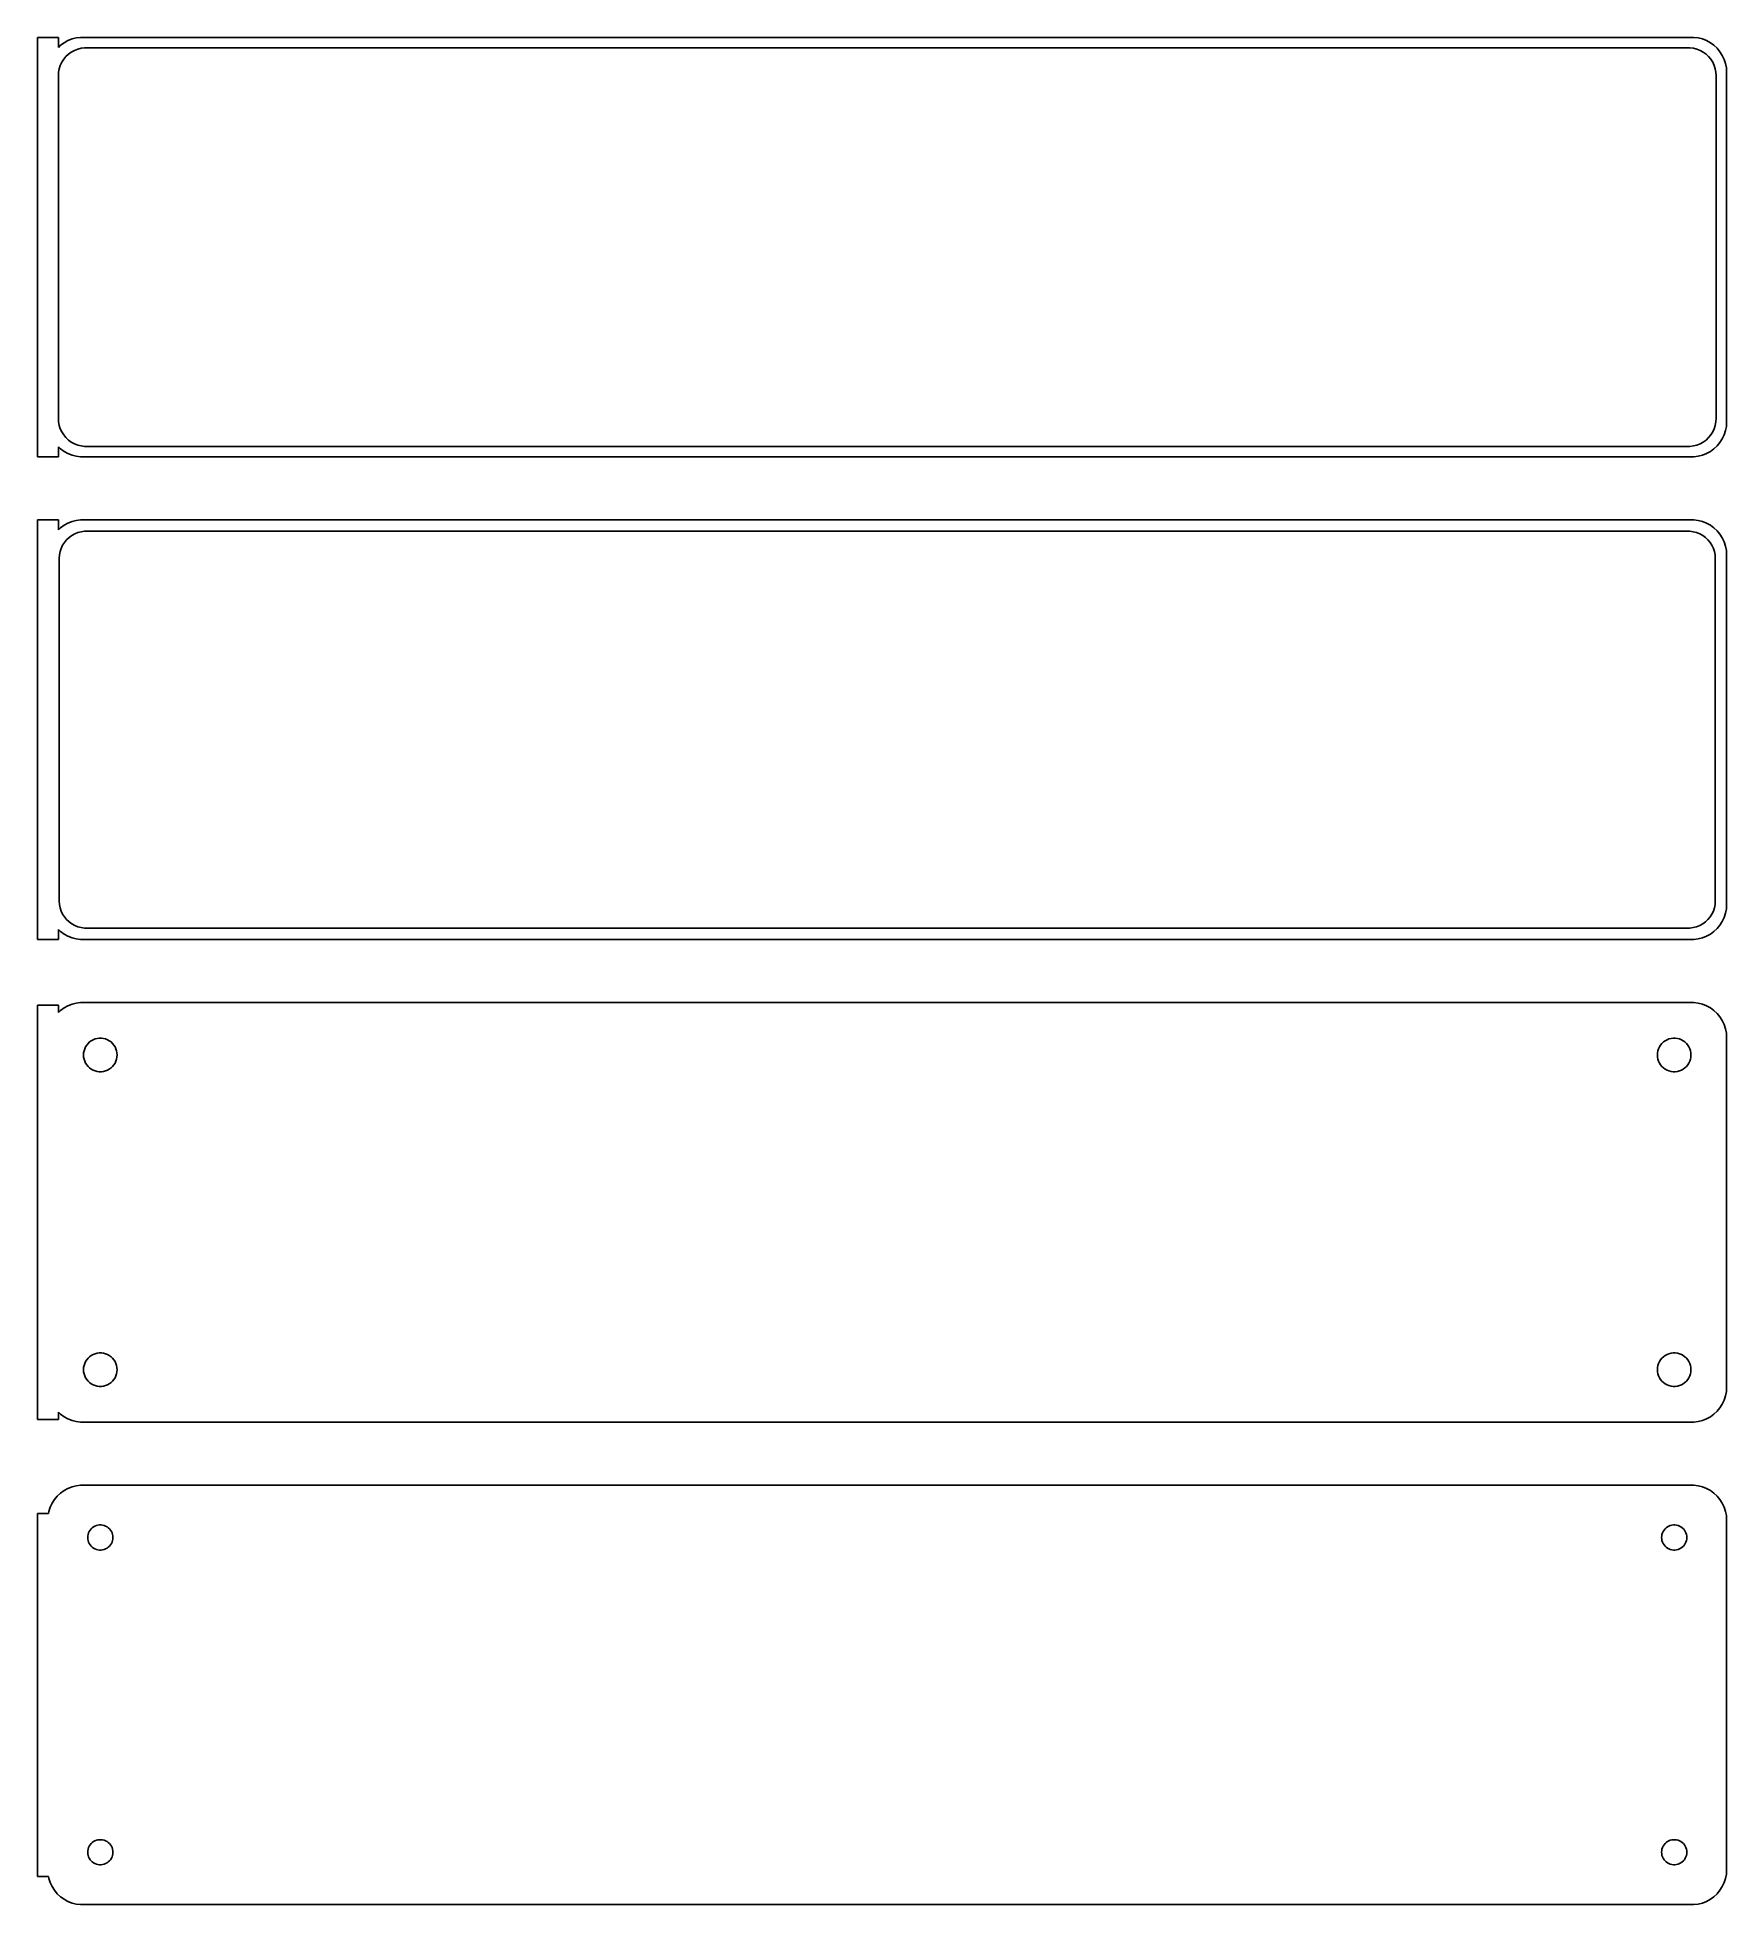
# Model space of a CAD drawing. Header units: metres. Extents: x -122 to 120, y 177 to 444.
import ezdxf

# ---------------------------------------------------------------- set-up
doc = ezdxf.new("R2010")
doc.units = ezdxf.units.M

msp = doc.modelspace()

# ---------------------------------------------------------------- linework, layer by layer
for p, q in [((-118.5, 443.99), (-121.5, 443.99)), ((-121.5, 443.99), (-121.5, 384.01)), ((-118.5, 442.559), (-118.5, 443.99)), ((-117.679, 443.222), (-118.187, 442.853)), ((-117.129, 443.524), (-117.679, 443.222)), ((-116.545, 443.755), (-117.129, 443.524)), ((-115.937, 443.911), (-116.545, 443.755)), ((-115.314, 443.99), (-115.937, 443.911)), ((115.314, 443.99), (-115.314, 443.99)), ((115.937, 443.911), (115.314, 443.99)), ((116.545, 443.755), (115.937, 443.911)), ((117.129, 443.524), (116.545, 443.755)), ((117.679, 443.222), (117.129, 443.524)), ((118.187, 442.853), (117.679, 443.222)), ((-118.187, 442.853), (-118.5, 442.559)), ((-118.005, 440.427), (-117.736, 440.851)), ((-117.736, 440.851), (-117.416, 441.238)), ((-117.416, 441.238), (-117.05, 441.582)), ((-117.05, 441.582), (-116.643, 441.877)), ((-116.643, 441.877), (-116.203, 442.119)), ((-116.203, 442.119), (-115.736, 442.304)), ((-115.736, 442.304), (-115.25, 442.429)), ((-115.25, 442.429), (-114.751, 442.492)), ((-114.751, 442.492), (114.751, 442.492)), ((114.751, 442.492), (115.25, 442.429)), ((115.25, 442.429), (115.736, 442.304)), ((115.736, 442.304), (116.203, 442.119)), ((116.203, 442.119), (116.643, 441.877)), ((116.643, 441.877), (117.05, 441.582)), ((117.05, 441.582), (117.416, 441.238)), ((117.416, 441.238), (117.736, 440.851)), ((117.736, 440.851), (118.005, 440.427)), ((118.645, 442.423), (118.187, 442.853)), ((119.045, 441.939), (118.645, 442.423)), ((119.382, 441.409), (119.045, 441.939)), ((119.649, 440.841), (119.382, 441.409)), ((119.843, 440.243), (119.649, 440.841)), ((-118.5, 438.5), (-118.468, 439.001)), ((-118.5, 389.5), (-118.5, 438.5)), ((-118.468, 439.001), (-118.374, 439.495)), ((-118.374, 439.495), (-118.219, 439.972)), ((-118.219, 439.972), (-118.005, 440.427)), ((118.005, 440.427), (118.219, 439.972)), ((118.219, 439.972), (118.374, 439.495)), ((118.374, 439.495), (118.468, 439.001)), ((118.468, 439.001), (118.5, 438.5)), ((118.5, 438.5), (118.5, 389.5)), ((119.961, 439.627), (119.843, 440.243)), ((120, 439), (119.961, 439.627)), ((120, 389), (120, 439)), ((-118.468, 388.999), (-118.5, 389.5)), ((-118.374, 388.505), (-118.468, 388.999)), ((-118.219, 388.028), (-118.374, 388.505)), ((-118.005, 387.573), (-118.219, 388.028)), ((-117.736, 387.149), (-118.005, 387.573)), ((-117.416, 386.762), (-117.736, 387.149)), ((117.736, 387.149), (117.416, 386.762)), ((118.005, 387.573), (117.736, 387.149)), ((118.219, 388.028), (118.005, 387.573)), ((118.374, 388.505), (118.219, 388.028)), ((118.468, 388.999), (118.374, 388.505)), ((118.5, 389.5), (118.468, 388.999)), ((119.382, 386.591), (119.649, 387.159)), ((119.649, 387.159), (119.843, 387.757)), ((119.843, 387.757), (119.961, 388.373)), ((119.961, 388.373), (120, 389)), ((-118.5, 385.441), (-118.187, 385.147)), ((-118.5, 384.01), (-118.5, 385.441)), ((-118.187, 385.147), (-117.679, 384.778)), ((-117.679, 384.778), (-117.129, 384.476)), ((-117.05, 386.418), (-117.416, 386.762)), ((-117.129, 384.476), (-116.545, 384.245)), ((-116.643, 386.123), (-117.05, 386.418)), ((-116.203, 385.881), (-116.643, 386.123)), ((-115.736, 385.696), (-116.203, 385.881)), ((-115.25, 385.571), (-115.736, 385.696)), ((-114.751, 385.508), (-115.25, 385.571)), ((114.751, 385.508), (-114.751, 385.508)), ((115.25, 385.571), (114.751, 385.508)), ((115.736, 385.696), (115.25, 385.571)), ((116.203, 385.881), (115.736, 385.696)), ((116.643, 386.123), (116.203, 385.881)), ((116.545, 384.245), (117.129, 384.476)), ((117.05, 386.418), (116.643, 386.123)), ((117.416, 386.762), (117.05, 386.418)), ((117.129, 384.476), (117.679, 384.778)), ((117.679, 384.778), (118.187, 385.147)), ((118.187, 385.147), (118.645, 385.577)), ((118.645, 385.577), (119.045, 386.061)), ((119.045, 386.061), (119.382, 386.591)), ((-121.5, 384.01), (-118.5, 384.01)), ((-116.545, 384.245), (-115.937, 384.089)), ((-115.937, 384.089), (-115.314, 384.01)), ((-115.314, 384.01), (115.314, 384.01)), ((115.314, 384.01), (115.937, 384.089)), ((115.937, 384.089), (116.545, 384.245)), ((-118.5, 374.99), (-121.5, 374.99)), ((-121.5, 374.99), (-121.5, 315.01)), ((-118.5, 373.559), (-118.5, 374.99)), ((-118.187, 373.853), (-118.5, 373.559)), ((-117.679, 374.222), (-118.187, 373.853)), ((-117.129, 374.524), (-117.679, 374.222)), ((-116.545, 374.755), (-117.129, 374.524)), ((-115.937, 374.911), (-116.545, 374.755)), ((-115.314, 374.99), (-115.937, 374.911)), ((115.314, 374.99), (-115.314, 374.99)), ((115.937, 374.911), (115.314, 374.99)), ((116.545, 374.755), (115.937, 374.911)), ((117.129, 374.524), (116.545, 374.755)), ((117.679, 374.222), (117.129, 374.524)), ((118.187, 373.853), (117.679, 374.222)), ((118.645, 373.423), (118.187, 373.853)), ((-118.101, 370.926), (-117.894, 371.366)), ((-117.894, 371.366), (-117.633, 371.776)), ((-117.633, 371.776), (-117.323, 372.151)), ((-117.323, 372.151), (-116.969, 372.484)), ((-116.969, 372.484), (-116.575, 372.77)), ((-116.575, 372.77), (-116.149, 373.004)), ((-116.149, 373.004), (-115.697, 373.183)), ((-115.697, 373.183), (-115.226, 373.304)), ((-115.226, 373.304), (-114.743, 373.365)), ((-114.743, 373.365), (114.743, 373.365)), ((114.743, 373.365), (115.226, 373.304)), ((115.226, 373.304), (115.697, 373.183)), ((115.697, 373.183), (116.149, 373.004)), ((116.149, 373.004), (116.575, 372.77)), ((116.575, 372.77), (116.969, 372.484)), ((116.969, 372.484), (117.323, 372.151)), ((117.323, 372.151), (117.633, 371.776)), ((117.633, 371.776), (117.894, 371.366)), ((117.894, 371.366), (118.101, 370.926)), ((119.045, 372.939), (118.645, 373.423)), ((119.382, 372.409), (119.045, 372.939)), ((119.649, 371.841), (119.382, 372.409)), ((119.843, 371.243), (119.649, 371.841)), ((119.961, 370.627), (119.843, 371.243)), ((-118.373, 369.5), (-118.342, 369.985)), ((-118.373, 320.5), (-118.373, 369.5)), ((-118.342, 369.985), (-118.251, 370.463)), ((-118.251, 370.463), (-118.101, 370.926)), ((118.101, 370.926), (118.251, 370.463)), ((118.251, 370.463), (118.342, 369.985)), ((118.342, 369.985), (118.373, 369.5)), ((118.373, 369.5), (118.373, 320.5)), ((120, 370), (119.961, 370.627)), ((120, 320), (120, 370)), ((-118.342, 320.015), (-118.373, 320.5)), ((118.373, 320.5), (118.342, 320.015)), ((-118.251, 319.537), (-118.342, 320.015)), ((-118.101, 319.074), (-118.251, 319.537)), ((-117.894, 318.634), (-118.101, 319.074)), ((-117.633, 318.224), (-117.894, 318.634)), ((-117.323, 317.849), (-117.633, 318.224)), ((-116.969, 317.516), (-117.323, 317.849)), ((117.323, 317.849), (116.969, 317.516)), ((117.633, 318.224), (117.323, 317.849)), ((117.894, 318.634), (117.633, 318.224)), ((118.101, 319.074), (117.894, 318.634)), ((118.251, 319.537), (118.101, 319.074)), ((118.342, 320.015), (118.251, 319.537)), ((119.382, 317.591), (119.649, 318.159)), ((119.649, 318.159), (119.843, 318.757)), ((119.843, 318.757), (119.961, 319.373)), ((119.961, 319.373), (120, 320)), ((-118.5, 316.441), (-118.187, 316.147)), ((-118.5, 315.01), (-118.5, 316.441)), ((-118.187, 316.147), (-117.679, 315.778)), ((-117.679, 315.778), (-117.129, 315.476)), ((-117.129, 315.476), (-116.545, 315.245)), ((-116.575, 317.23), (-116.969, 317.516)), ((-116.149, 316.996), (-116.575, 317.23)), ((-116.545, 315.245), (-115.937, 315.089)), ((-115.697, 316.817), (-116.149, 316.996)), ((-115.937, 315.089), (-115.314, 315.01)), ((-115.226, 316.696), (-115.697, 316.817)), ((-114.743, 316.635), (-115.226, 316.696)), ((114.743, 316.635), (-114.743, 316.635)), ((115.226, 316.696), (114.743, 316.635)), ((115.697, 316.817), (115.226, 316.696)), ((115.314, 315.01), (115.937, 315.089)), ((116.149, 316.996), (115.697, 316.817)), ((115.937, 315.089), (116.545, 315.245)), ((116.575, 317.23), (116.149, 316.996)), ((116.545, 315.245), (117.129, 315.476)), ((116.969, 317.516), (116.575, 317.23)), ((117.129, 315.476), (117.679, 315.778)), ((117.679, 315.778), (118.187, 316.147)), ((118.187, 316.147), (118.645, 316.577)), ((118.645, 316.577), (119.045, 317.061)), ((119.045, 317.061), (119.382, 317.591)), ((-121.5, 315.01), (-118.5, 315.01)), ((-115.314, 315.01), (115.314, 315.01)), ((-118.5, 305.615), (-121.5, 305.615)), ((-121.5, 305.615), (-121.5, 246.385)), ((-118.5, 304.559), (-118.5, 305.615)), ((-118.187, 304.853), (-118.5, 304.559)), ((-117.679, 305.222), (-118.187, 304.853)), ((-117.129, 305.524), (-117.679, 305.222)), ((-116.545, 305.755), (-117.129, 305.524)), ((-115.937, 305.911), (-116.545, 305.755)), ((-115.314, 305.99), (-115.937, 305.911)), ((115.314, 305.99), (-115.314, 305.99)), ((115.937, 305.911), (115.314, 305.99)), ((116.545, 305.755), (115.937, 305.911)), ((117.129, 305.524), (116.545, 305.755)), ((117.679, 305.222), (117.129, 305.524)), ((118.187, 304.853), (117.679, 305.222)), ((118.645, 304.423), (118.187, 304.853)), ((119.045, 303.939), (118.645, 304.423)), ((119.382, 303.409), (119.045, 303.939)), ((119.649, 302.841), (119.382, 303.409)), ((119.843, 302.243), (119.649, 302.841)), ((119.961, 301.627), (119.843, 302.243)), ((-114.881, 298.801), (-114.825, 299.097)), ((-114.825, 299.097), (-114.731, 299.383)), ((-114.731, 299.383), (-114.603, 299.656)), ((-114.603, 299.656), (-114.442, 299.911)), ((-114.442, 299.911), (-114.25, 300.143)), ((-114.25, 300.143), (-114.03, 300.349)), ((-114.03, 300.349), (-113.786, 300.526)), ((-113.786, 300.526), (-113.522, 300.672)), ((-113.522, 300.672), (-113.242, 300.783)), ((-113.242, 300.783), (-112.95, 300.857)), ((-112.95, 300.857), (-112.651, 300.895)), ((-112.651, 300.895), (-112.349, 300.895)), ((-112.349, 300.895), (-112.05, 300.857)), ((-112.05, 300.857), (-111.758, 300.783)), ((-111.758, 300.783), (-111.478, 300.672)), ((-111.478, 300.672), (-111.214, 300.526)), ((-111.214, 300.526), (-110.97, 300.349)), ((-110.97, 300.349), (-110.75, 300.143)), ((-110.75, 300.143), (-110.558, 299.911)), ((-110.558, 299.911), (-110.397, 299.656)), ((-110.397, 299.656), (-110.269, 299.383)), ((-110.269, 299.383), (-110.175, 299.097)), ((-110.175, 299.097), (-110.119, 298.801)), ((110.119, 298.801), (110.175, 299.097)), ((110.175, 299.097), (110.269, 299.383)), ((110.269, 299.383), (110.397, 299.656)), ((110.397, 299.656), (110.558, 299.911)), ((110.558, 299.911), (110.75, 300.143)), ((110.75, 300.143), (110.97, 300.349)), ((110.97, 300.349), (111.214, 300.526)), ((111.214, 300.526), (111.478, 300.672)), ((111.478, 300.672), (111.758, 300.783)), ((111.758, 300.783), (112.05, 300.857)), ((112.05, 300.857), (112.349, 300.895)), ((112.349, 300.895), (112.651, 300.895)), ((112.651, 300.895), (112.95, 300.857)), ((112.95, 300.857), (113.242, 300.783)), ((113.242, 300.783), (113.522, 300.672)), ((113.522, 300.672), (113.786, 300.526)), ((113.786, 300.526), (114.03, 300.349)), ((114.03, 300.349), (114.25, 300.143)), ((114.25, 300.143), (114.442, 299.911)), ((114.442, 299.911), (114.603, 299.656)), ((114.603, 299.656), (114.731, 299.383)), ((114.731, 299.383), (114.825, 299.097)), ((114.825, 299.097), (114.881, 298.801)), ((120, 301), (119.961, 301.627)), ((120, 251), (120, 301)), ((-114.9, 298.5), (-114.881, 298.801)), ((-114.881, 298.199), (-114.9, 298.5)), ((-114.825, 297.903), (-114.881, 298.199)), ((-114.731, 297.617), (-114.825, 297.903)), ((-114.603, 297.344), (-114.731, 297.617)), ((-114.442, 297.089), (-114.603, 297.344)), ((-114.25, 296.857), (-114.442, 297.089)), ((-114.03, 296.651), (-114.25, 296.857)), ((-113.786, 296.474), (-114.03, 296.651)), ((-113.522, 296.328), (-113.786, 296.474)), ((-111.214, 296.474), (-111.478, 296.328)), ((-110.97, 296.651), (-111.214, 296.474)), ((-110.75, 296.857), (-110.97, 296.651)), ((-110.558, 297.089), (-110.75, 296.857)), ((-110.397, 297.344), (-110.558, 297.089)), ((-110.269, 297.617), (-110.397, 297.344)), ((-110.175, 297.903), (-110.269, 297.617)), ((-110.119, 298.199), (-110.175, 297.903)), ((-110.119, 298.801), (-110.1, 298.5)), ((-110.1, 298.5), (-110.119, 298.199)), ((110.1, 298.5), (110.119, 298.801)), ((110.119, 298.199), (110.1, 298.5)), ((110.175, 297.903), (110.119, 298.199)), ((110.269, 297.617), (110.175, 297.903)), ((110.397, 297.344), (110.269, 297.617)), ((110.558, 297.089), (110.397, 297.344)), ((110.75, 296.857), (110.558, 297.089)), ((110.97, 296.651), (110.75, 296.857)), ((111.214, 296.474), (110.97, 296.651)), ((111.478, 296.328), (111.214, 296.474)), ((113.786, 296.474), (113.522, 296.328)), ((114.03, 296.651), (113.786, 296.474)), ((114.25, 296.857), (114.03, 296.651)), ((114.442, 297.089), (114.25, 296.857)), ((114.603, 297.344), (114.442, 297.089)), ((114.731, 297.617), (114.603, 297.344)), ((114.825, 297.903), (114.731, 297.617)), ((114.881, 298.199), (114.825, 297.903)), ((114.881, 298.801), (114.9, 298.5)), ((114.9, 298.5), (114.881, 298.199)), ((-113.242, 296.217), (-113.522, 296.328)), ((-112.95, 296.143), (-113.242, 296.217)), ((-112.651, 296.105), (-112.95, 296.143)), ((-112.349, 296.105), (-112.651, 296.105)), ((-112.05, 296.143), (-112.349, 296.105)), ((-111.758, 296.217), (-112.05, 296.143)), ((-111.478, 296.328), (-111.758, 296.217)), ((111.758, 296.217), (111.478, 296.328)), ((112.05, 296.143), (111.758, 296.217)), ((112.349, 296.105), (112.05, 296.143)), ((112.651, 296.105), (112.349, 296.105)), ((112.95, 296.143), (112.651, 296.105)), ((113.242, 296.217), (112.95, 296.143)), ((113.522, 296.328), (113.242, 296.217)), ((-114.9, 253.5), (-114.881, 253.801)), ((-114.881, 253.801), (-114.825, 254.097)), ((-114.825, 254.097), (-114.731, 254.383)), ((-114.731, 254.383), (-114.603, 254.656)), ((-114.603, 254.656), (-114.442, 254.911)), ((-114.442, 254.911), (-114.25, 255.143)), ((-114.25, 255.143), (-114.03, 255.349)), ((-114.03, 255.349), (-113.786, 255.526)), ((-113.786, 255.526), (-113.522, 255.672)), ((-113.522, 255.672), (-113.242, 255.783)), ((-113.242, 255.783), (-112.95, 255.857)), ((-112.95, 255.857), (-112.651, 255.895)), ((-112.651, 255.895), (-112.349, 255.895)), ((-112.349, 255.895), (-112.05, 255.857)), ((-112.05, 255.857), (-111.758, 255.783)), ((-111.758, 255.783), (-111.478, 255.672)), ((-111.478, 255.672), (-111.214, 255.526)), ((-111.214, 255.526), (-110.97, 255.349)), ((-110.97, 255.349), (-110.75, 255.143)), ((-110.75, 255.143), (-110.558, 254.911)), ((-110.558, 254.911), (-110.397, 254.656)), ((-110.397, 254.656), (-110.269, 254.383)), ((-110.269, 254.383), (-110.175, 254.097)), ((-110.175, 254.097), (-110.119, 253.801)), ((-110.119, 253.801), (-110.1, 253.5)), ((110.1, 253.5), (110.119, 253.801)), ((110.119, 253.801), (110.175, 254.097)), ((110.175, 254.097), (110.269, 254.383)), ((110.269, 254.383), (110.397, 254.656)), ((110.397, 254.656), (110.558, 254.911)), ((110.558, 254.911), (110.75, 255.143)), ((110.75, 255.143), (110.97, 255.349)), ((110.97, 255.349), (111.214, 255.526)), ((111.214, 255.526), (111.478, 255.672)), ((111.478, 255.672), (111.758, 255.783)), ((111.758, 255.783), (112.05, 255.857)), ((112.05, 255.857), (112.349, 255.895)), ((112.349, 255.895), (112.651, 255.895)), ((112.651, 255.895), (112.95, 255.857)), ((112.95, 255.857), (113.242, 255.783)), ((113.242, 255.783), (113.522, 255.672)), ((113.522, 255.672), (113.786, 255.526)), ((113.786, 255.526), (114.03, 255.349)), ((114.03, 255.349), (114.25, 255.143)), ((114.25, 255.143), (114.442, 254.911)), ((114.442, 254.911), (114.603, 254.656)), ((114.603, 254.656), (114.731, 254.383)), ((114.731, 254.383), (114.825, 254.097)), ((114.825, 254.097), (114.881, 253.801)), ((114.881, 253.801), (114.9, 253.5)), ((-114.881, 253.199), (-114.9, 253.5)), ((-114.825, 252.903), (-114.881, 253.199)), ((-114.731, 252.617), (-114.825, 252.903)), ((-114.603, 252.344), (-114.731, 252.617)), ((-114.442, 252.089), (-114.603, 252.344)), ((-114.25, 251.857), (-114.442, 252.089)), ((-114.03, 251.651), (-114.25, 251.857)), ((-113.786, 251.474), (-114.03, 251.651)), ((-113.522, 251.328), (-113.786, 251.474)), ((-113.242, 251.217), (-113.522, 251.328)), ((-112.95, 251.143), (-113.242, 251.217)), ((-112.651, 251.105), (-112.95, 251.143)), ((-112.349, 251.105), (-112.651, 251.105)), ((-112.05, 251.143), (-112.349, 251.105)), ((-111.758, 251.217), (-112.05, 251.143)), ((-111.478, 251.328), (-111.758, 251.217)), ((-111.214, 251.474), (-111.478, 251.328)), ((-110.97, 251.651), (-111.214, 251.474)), ((-110.75, 251.857), (-110.97, 251.651)), ((-110.558, 252.089), (-110.75, 251.857)), ((-110.397, 252.344), (-110.558, 252.089)), ((-110.269, 252.617), (-110.397, 252.344)), ((-110.175, 252.903), (-110.269, 252.617)), ((-110.119, 253.199), (-110.175, 252.903)), ((-110.1, 253.5), (-110.119, 253.199)), ((110.119, 253.199), (110.1, 253.5)), ((110.175, 252.903), (110.119, 253.199)), ((110.269, 252.617), (110.175, 252.903)), ((110.397, 252.344), (110.269, 252.617)), ((110.558, 252.089), (110.397, 252.344)), ((110.75, 251.857), (110.558, 252.089)), ((110.97, 251.651), (110.75, 251.857)), ((111.214, 251.474), (110.97, 251.651)), ((111.478, 251.328), (111.214, 251.474)), ((111.758, 251.217), (111.478, 251.328)), ((112.05, 251.143), (111.758, 251.217)), ((112.349, 251.105), (112.05, 251.143)), ((112.651, 251.105), (112.349, 251.105)), ((112.95, 251.143), (112.651, 251.105)), ((113.242, 251.217), (112.95, 251.143)), ((113.522, 251.328), (113.242, 251.217)), ((113.786, 251.474), (113.522, 251.328)), ((114.03, 251.651), (113.786, 251.474)), ((114.25, 251.857), (114.03, 251.651)), ((114.442, 252.089), (114.25, 251.857)), ((114.603, 252.344), (114.442, 252.089)), ((114.731, 252.617), (114.603, 252.344)), ((114.825, 252.903), (114.731, 252.617)), ((114.881, 253.199), (114.825, 252.903)), ((114.9, 253.5), (114.881, 253.199)), ((119.961, 250.373), (120, 251)), ((119.045, 248.061), (119.382, 248.591)), ((119.382, 248.591), (119.649, 249.159)), ((119.649, 249.159), (119.843, 249.757)), ((119.843, 249.757), (119.961, 250.373)), ((-121.5, 246.385), (-118.5, 246.385)), ((-118.5, 246.385), (-118.5, 247.441)), ((-118.5, 247.441), (-118.187, 247.147)), ((-118.187, 247.147), (-117.679, 246.778)), ((-117.679, 246.778), (-117.129, 246.476)), ((-117.129, 246.476), (-116.545, 246.245)), ((-116.545, 246.245), (-115.937, 246.089)), ((-115.937, 246.089), (-115.314, 246.01)), ((-115.314, 246.01), (115.314, 246.01)), ((115.314, 246.01), (115.937, 246.089)), ((115.937, 246.089), (116.545, 246.245)), ((116.545, 246.245), (117.129, 246.476)), ((117.129, 246.476), (117.679, 246.778)), ((117.679, 246.778), (118.187, 247.147)), ((118.187, 247.147), (118.645, 247.577)), ((118.645, 247.577), (119.045, 248.061)), ((-118.645, 235.423), (-119.045, 234.939)), ((-118.187, 235.853), (-118.645, 235.423)), ((-117.679, 236.222), (-118.187, 235.853)), ((-117.129, 236.524), (-117.679, 236.222)), ((-116.545, 236.755), (-117.129, 236.524)), ((-115.937, 236.911), (-116.545, 236.755)), ((-115.314, 236.99), (-115.937, 236.911)), ((115.314, 236.99), (-115.314, 236.99)), ((115.937, 236.911), (115.314, 236.99)), ((116.545, 236.755), (115.937, 236.911)), ((117.129, 236.524), (116.545, 236.755)), ((117.679, 236.222), (117.129, 236.524)), ((118.187, 235.853), (117.679, 236.222)), ((118.645, 235.423), (118.187, 235.853)), ((119.045, 234.939), (118.645, 235.423)), ((-119.9, 232.944), (-121.5, 232.944)), ((-121.5, 232.944), (-121.5, 181.056)), ((-119.843, 233.243), (-119.9, 232.944)), ((-119.649, 233.841), (-119.843, 233.243)), ((-119.382, 234.409), (-119.649, 233.841)), ((-119.045, 234.939), (-119.382, 234.409)), ((119.382, 234.409), (119.045, 234.939)), ((119.649, 233.841), (119.382, 234.409)), ((119.843, 233.243), (119.649, 233.841)), ((119.961, 232.627), (119.843, 233.243)), ((120, 232), (119.961, 232.627)), ((-114.3, 229.5), (-114.286, 229.726)), ((-114.286, 229.726), (-114.243, 229.948)), ((-114.243, 229.948), (-114.174, 230.163)), ((-114.174, 230.163), (-114.077, 230.367)), ((-114.077, 230.367), (-113.956, 230.558)), ((-113.956, 230.558), (-113.812, 230.732)), ((-113.812, 230.732), (-113.647, 230.887)), ((-113.647, 230.887), (-113.464, 231.02)), ((-113.464, 231.02), (-113.266, 231.129)), ((-113.266, 231.129), (-113.056, 231.212)), ((-113.056, 231.212), (-112.837, 231.268)), ((-112.837, 231.268), (-112.613, 231.296)), ((-112.613, 231.296), (-112.387, 231.296)), ((-112.387, 231.296), (-112.163, 231.268)), ((-112.163, 231.268), (-111.944, 231.212)), ((-111.944, 231.212), (-111.734, 231.129)), ((-111.734, 231.129), (-111.536, 231.02)), ((-111.536, 231.02), (-111.353, 230.887)), ((-111.353, 230.887), (-111.188, 230.732)), ((-111.188, 230.732), (-111.044, 230.558)), ((-111.044, 230.558), (-110.923, 230.367)), ((-110.923, 230.367), (-110.826, 230.163)), ((-110.826, 230.163), (-110.757, 229.948)), ((-110.757, 229.948), (-110.714, 229.726)), ((-110.714, 229.726), (-110.7, 229.5)), ((110.7, 229.5), (110.714, 229.726)), ((110.714, 229.726), (110.757, 229.948)), ((110.757, 229.948), (110.826, 230.163)), ((110.826, 230.163), (110.923, 230.367)), ((110.923, 230.367), (111.044, 230.558)), ((111.044, 230.558), (111.188, 230.732)), ((111.188, 230.732), (111.353, 230.887)), ((111.353, 230.887), (111.536, 231.02)), ((111.536, 231.02), (111.734, 231.129)), ((111.734, 231.129), (111.944, 231.212)), ((111.944, 231.212), (112.163, 231.268)), ((112.163, 231.268), (112.387, 231.296)), ((112.387, 231.296), (112.613, 231.296)), ((112.613, 231.296), (112.837, 231.268)), ((112.837, 231.268), (113.056, 231.212)), ((113.056, 231.212), (113.266, 231.129)), ((113.266, 231.129), (113.464, 231.02)), ((113.464, 231.02), (113.647, 230.887)), ((113.647, 230.887), (113.812, 230.732)), ((113.812, 230.732), (113.956, 230.558)), ((113.956, 230.558), (114.077, 230.367)), ((114.077, 230.367), (114.174, 230.163)), ((114.174, 230.163), (114.243, 229.948)), ((114.243, 229.948), (114.286, 229.726)), ((114.286, 229.726), (114.3, 229.5)), ((120, 182), (120, 232)), ((-114.286, 229.274), (-114.3, 229.5)), ((-114.243, 229.052), (-114.286, 229.274)), ((-114.174, 228.837), (-114.243, 229.052)), ((-114.077, 228.633), (-114.174, 228.837)), ((-113.956, 228.442), (-114.077, 228.633)), ((-113.812, 228.268), (-113.956, 228.442)), ((-113.647, 228.113), (-113.812, 228.268)), ((-113.464, 227.98), (-113.647, 228.113)), ((-113.266, 227.871), (-113.464, 227.98)), ((-113.056, 227.788), (-113.266, 227.871)), ((-112.837, 227.732), (-113.056, 227.788)), ((-112.613, 227.704), (-112.837, 227.732)), ((-112.387, 227.704), (-112.613, 227.704)), ((-112.163, 227.732), (-112.387, 227.704)), ((-111.944, 227.788), (-112.163, 227.732)), ((-111.734, 227.871), (-111.944, 227.788)), ((-111.536, 227.98), (-111.734, 227.871)), ((-111.353, 228.113), (-111.536, 227.98)), ((-111.188, 228.268), (-111.353, 228.113)), ((-111.044, 228.442), (-111.188, 228.268)), ((-110.923, 228.633), (-111.044, 228.442)), ((-110.826, 228.837), (-110.923, 228.633)), ((-110.757, 229.052), (-110.826, 228.837)), ((-110.714, 229.274), (-110.757, 229.052)), ((-110.7, 229.5), (-110.714, 229.274)), ((110.714, 229.274), (110.7, 229.5)), ((110.757, 229.052), (110.714, 229.274)), ((110.826, 228.837), (110.757, 229.052)), ((110.923, 228.633), (110.826, 228.837)), ((111.044, 228.442), (110.923, 228.633)), ((111.188, 228.268), (111.044, 228.442)), ((111.353, 228.113), (111.188, 228.268)), ((111.536, 227.98), (111.353, 228.113)), ((111.734, 227.871), (111.536, 227.98)), ((111.944, 227.788), (111.734, 227.871)), ((112.163, 227.732), (111.944, 227.788)), ((112.387, 227.704), (112.163, 227.732)), ((112.613, 227.704), (112.387, 227.704)), ((112.837, 227.732), (112.613, 227.704)), ((113.056, 227.788), (112.837, 227.732)), ((113.266, 227.871), (113.056, 227.788)), ((113.464, 227.98), (113.266, 227.871)), ((113.647, 228.113), (113.464, 227.98)), ((113.812, 228.268), (113.647, 228.113)), ((113.956, 228.442), (113.812, 228.268)), ((114.077, 228.633), (113.956, 228.442)), ((114.174, 228.837), (114.077, 228.633)), ((114.243, 229.052), (114.174, 228.837)), ((114.286, 229.274), (114.243, 229.052)), ((114.3, 229.5), (114.286, 229.274)), ((-114.3, 184.5), (-114.286, 184.726)), ((-114.286, 184.274), (-114.3, 184.5)), ((-114.286, 184.726), (-114.243, 184.948)), ((-114.243, 184.052), (-114.286, 184.274)), ((-114.243, 184.948), (-114.174, 185.163)), ((-114.174, 185.163), (-114.077, 185.367)), ((-114.077, 185.367), (-113.956, 185.558)), ((-113.956, 185.558), (-113.812, 185.732)), ((-113.812, 185.732), (-113.647, 185.887)), ((-113.647, 185.887), (-113.464, 186.02)), ((-113.464, 186.02), (-113.266, 186.129)), ((-113.266, 186.129), (-113.056, 186.212)), ((-113.056, 186.212), (-112.837, 186.268)), ((-112.837, 186.268), (-112.613, 186.296)), ((-112.613, 186.296), (-112.387, 186.296)), ((-112.387, 186.296), (-112.163, 186.268)), ((-112.163, 186.268), (-111.944, 186.212)), ((-111.944, 186.212), (-111.734, 186.129)), ((-111.734, 186.129), (-111.536, 186.02)), ((-111.536, 186.02), (-111.353, 185.887)), ((-111.353, 185.887), (-111.188, 185.732)), ((-111.188, 185.732), (-111.044, 185.558)), ((-111.044, 185.558), (-110.923, 185.367)), ((-110.923, 185.367), (-110.826, 185.163)), ((-110.826, 185.163), (-110.757, 184.948)), ((-110.757, 184.948), (-110.714, 184.726)), ((-110.714, 184.274), (-110.757, 184.052)), ((-110.714, 184.726), (-110.7, 184.5)), ((-110.7, 184.5), (-110.714, 184.274)), ((110.7, 184.5), (110.714, 184.726)), ((110.714, 184.274), (110.7, 184.5)), ((110.714, 184.726), (110.757, 184.948)), ((110.757, 184.052), (110.714, 184.274)), ((110.757, 184.948), (110.826, 185.163)), ((110.826, 185.163), (110.923, 185.367)), ((110.923, 185.367), (111.044, 185.558)), ((111.044, 185.558), (111.188, 185.732)), ((111.188, 185.732), (111.353, 185.887)), ((111.353, 185.887), (111.536, 186.02)), ((111.536, 186.02), (111.734, 186.129)), ((111.734, 186.129), (111.944, 186.212)), ((111.944, 186.212), (112.163, 186.268)), ((112.163, 186.268), (112.387, 186.296)), ((112.387, 186.296), (112.613, 186.296)), ((112.613, 186.296), (112.837, 186.268)), ((112.837, 186.268), (113.056, 186.212)), ((113.056, 186.212), (113.266, 186.129)), ((113.266, 186.129), (113.464, 186.02)), ((113.464, 186.02), (113.647, 185.887)), ((113.647, 185.887), (113.812, 185.732)), ((113.812, 185.732), (113.956, 185.558)), ((113.956, 185.558), (114.077, 185.367)), ((114.077, 185.367), (114.174, 185.163)), ((114.174, 185.163), (114.243, 184.948)), ((114.243, 184.948), (114.286, 184.726)), ((114.286, 184.274), (114.243, 184.052)), ((114.286, 184.726), (114.3, 184.5)), ((114.3, 184.5), (114.286, 184.274)), ((-114.174, 183.837), (-114.243, 184.052)), ((-114.077, 183.633), (-114.174, 183.837)), ((-113.956, 183.442), (-114.077, 183.633)), ((-113.812, 183.268), (-113.956, 183.442)), ((-113.647, 183.113), (-113.812, 183.268)), ((-113.464, 182.98), (-113.647, 183.113)), ((-113.266, 182.871), (-113.464, 182.98)), ((-113.056, 182.788), (-113.266, 182.871)), ((-112.837, 182.732), (-113.056, 182.788)), ((-112.613, 182.704), (-112.837, 182.732)), ((-112.387, 182.704), (-112.613, 182.704)), ((-112.163, 182.732), (-112.387, 182.704)), ((-111.944, 182.788), (-112.163, 182.732)), ((-111.734, 182.871), (-111.944, 182.788)), ((-111.536, 182.98), (-111.734, 182.871)), ((-111.353, 183.113), (-111.536, 182.98)), ((-111.188, 183.268), (-111.353, 183.113)), ((-111.044, 183.442), (-111.188, 183.268)), ((-110.923, 183.633), (-111.044, 183.442)), ((-110.826, 183.837), (-110.923, 183.633)), ((-110.757, 184.052), (-110.826, 183.837)), ((110.826, 183.837), (110.757, 184.052)), ((110.923, 183.633), (110.826, 183.837)), ((111.044, 183.442), (110.923, 183.633)), ((111.188, 183.268), (111.044, 183.442)), ((111.353, 183.113), (111.188, 183.268)), ((111.536, 182.98), (111.353, 183.113)), ((111.734, 182.871), (111.536, 182.98)), ((111.944, 182.788), (111.734, 182.871)), ((112.163, 182.732), (111.944, 182.788)), ((112.387, 182.704), (112.163, 182.732)), ((112.613, 182.704), (112.387, 182.704)), ((112.837, 182.732), (112.613, 182.704)), ((113.056, 182.788), (112.837, 182.732)), ((113.266, 182.871), (113.056, 182.788)), ((113.464, 182.98), (113.266, 182.871)), ((113.647, 183.113), (113.464, 182.98)), ((113.812, 183.268), (113.647, 183.113)), ((113.956, 183.442), (113.812, 183.268)), ((114.077, 183.633), (113.956, 183.442)), ((114.174, 183.837), (114.077, 183.633)), ((114.243, 184.052), (114.174, 183.837)), ((119.961, 181.373), (120, 182)), ((-121.5, 181.056), (-119.9, 181.056)), ((-119.9, 181.056), (-119.843, 180.757)), ((-119.843, 180.757), (-119.649, 180.159)), ((-119.649, 180.159), (-119.382, 179.591)), ((-119.382, 179.591), (-119.045, 179.061)), ((-119.045, 179.061), (-118.645, 178.577)), ((118.645, 178.577), (119.045, 179.061)), ((119.045, 179.061), (119.382, 179.591)), ((119.382, 179.591), (119.649, 180.159)), ((119.649, 180.159), (119.843, 180.757)), ((119.843, 180.757), (119.961, 181.373)), ((-118.645, 178.577), (-118.187, 178.147)), ((-118.187, 178.147), (-117.679, 177.778)), ((-117.679, 177.778), (-117.129, 177.476)), ((-117.129, 177.476), (-116.545, 177.245)), ((-116.545, 177.245), (-115.937, 177.089)), ((-115.937, 177.089), (-115.314, 177.01)), ((-115.314, 177.01), (115.314, 177.01)), ((115.314, 177.01), (115.937, 177.089)), ((115.937, 177.089), (116.545, 177.245)), ((116.545, 177.245), (117.129, 177.476)), ((117.129, 177.476), (117.679, 177.778)), ((117.679, 177.778), (118.187, 178.147)), ((118.187, 178.147), (118.645, 178.577))]:
    msp.add_line(p, q)

doc.saveas('drawing.dxf')
